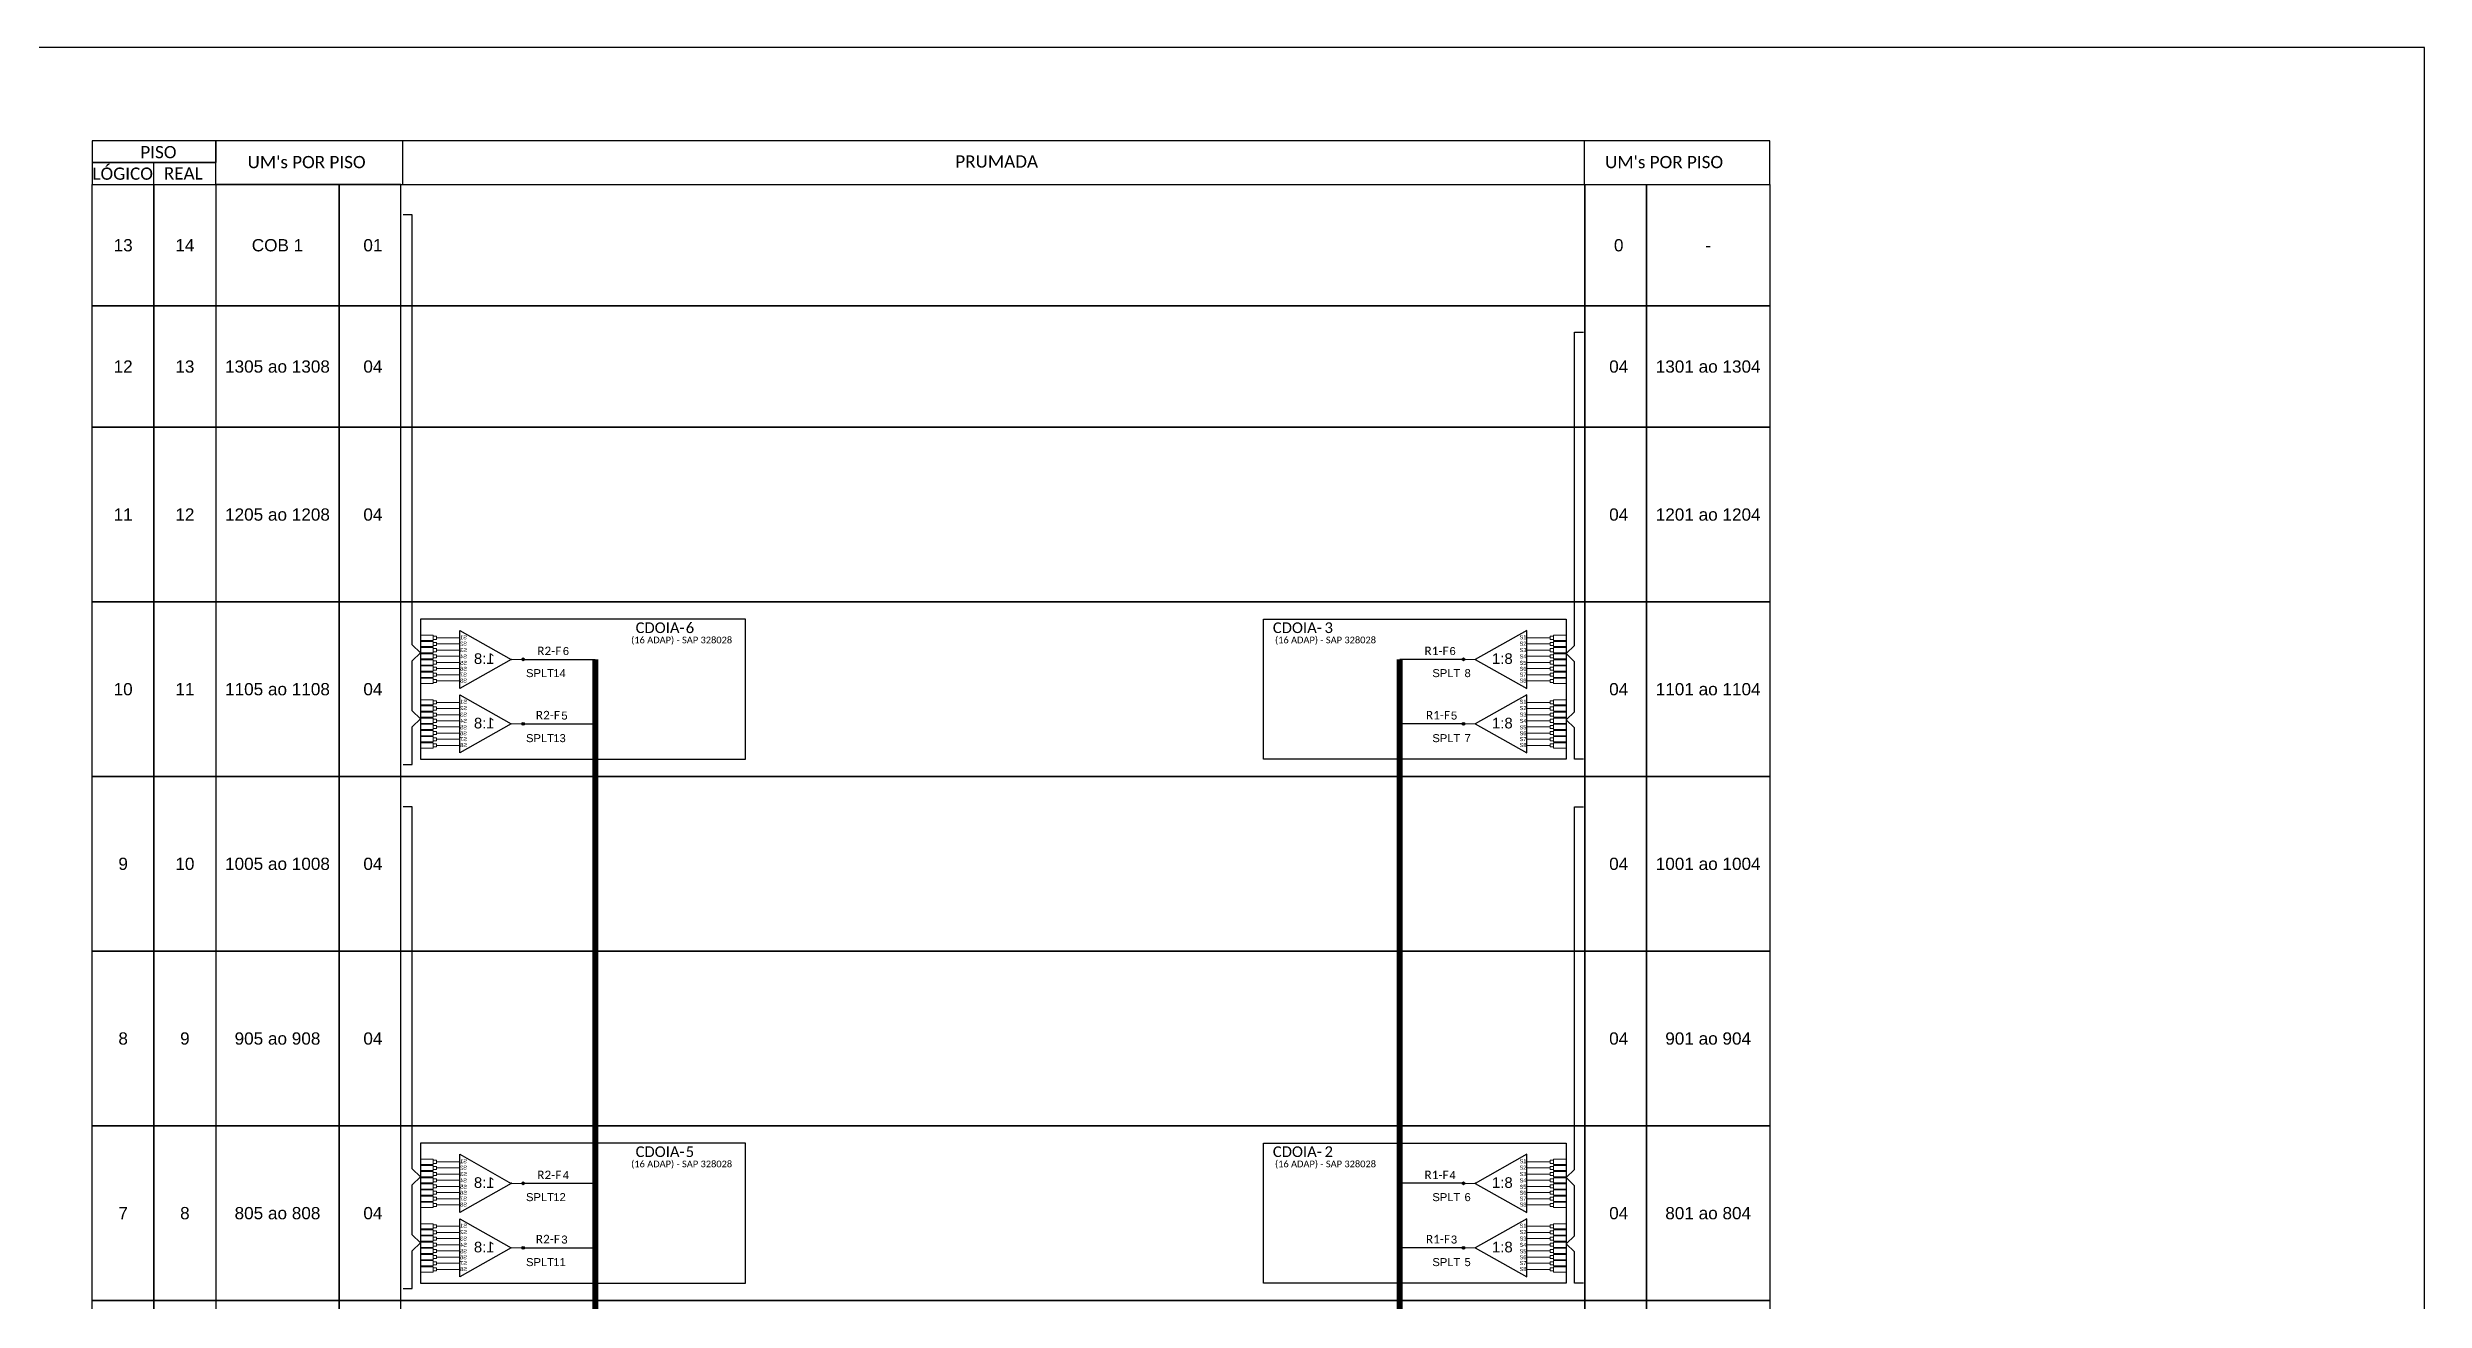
# Model space of a CAD drawing. Extents: x -89 to 1639, y 705 to 1299.
# Drawn here: x 1193.2 to 1638.7, y 1064.1 to 1299 of the extents above; entities that cross this region are included whole.
import ezdxf
from ezdxf.enums import TextEntityAlignment as Align

# ---------------------------------------------------------------- set-up
doc = ezdxf.new("R2010")
doc.units = 0
doc.styles.add('ARIAL', font='arial.ttf')
doc.styles.add('WMF-Calibri0', font='CALIBRI.TTF')

# ---------------------------------------------------------------- blocks, each defined once
blk = doc.blocks.new('SPLT_1-8_SC-APC')
at = {"color": 1}
blk.add_lwpolyline([(-7.37, -2.1), (-17.04, -7.55), (-7.37, -13), (-7.37, -2.1)], dxfattribs=at)
at = {"color": 3, "lineweight": 0}
for points in [[(-2.99, -3.51), (-7.37, -3.51)], [(-2.41, -3.02), (-2.41, -4)], [(-2.41, -3.02), (0, -3.02)], [(-2.41, -4), (0, -4)], [(-2.41, -4.17), (-2.41, -5.16)], [(-2.41, -4.17), (0, -4.17)], [(-7.37, -4.66), (-2.99, -4.66)], [(-7.37, -5.82), (-2.99, -5.82)], [(-7.37, -6.97), (-2.99, -6.97)], [(-7.37, -8.12), (-2.99, -8.12)], [(-2.41, -5.16), (0, -5.16)], [(-2.41, -5.32), (-2.41, -6.31)], [(-2.41, -5.32), (0, -5.32)], [(-2.41, -6.31), (0, -6.31)], [(-2.41, -6.48), (-2.41, -7.46)], [(-2.41, -6.48), (0, -6.48)], [(-2.41, -7.46), (0, -7.46)], [(-2.41, -7.63), (-2.41, -8.62)], [(-2.41, -7.63), (0, -7.63)], [(-2.41, -8.62), (0, -8.62)], [(-2.41, -8.78), (-2.41, -9.77)], [(-2.41, -8.78), (0, -8.78)], [(-7.37, -9.28), (-2.99, -9.28)], [(-7.37, -10.43), (-2.99, -10.43)], [(-7.37, -11.58), (-2.99, -11.58)], [(-2.41, -9.77), (0, -9.77)], [(-2.41, -9.94), (-2.41, -10.92)], [(-2.41, -9.94), (0, -9.94)], [(-2.41, -10.92), (0, -10.92)], [(-2.41, -11.09), (-2.41, -12.08)], [(-2.41, -11.09), (0, -11.09)], [(-2.41, -12.08), (0, -12.08)]]:
    blk.add_lwpolyline(points, dxfattribs=at)
for points in [[(-2.99, -3.22), (-2.41, -3.22), (-2.41, -3.8), (-2.99, -3.8)], [(-2.99, -4.38), (-2.41, -4.38), (-2.41, -4.95), (-2.99, -4.95)], [(-2.99, -5.53), (-2.41, -5.53), (-2.41, -6.1), (-2.99, -6.1)], [(-2.99, -6.68), (-2.41, -6.68), (-2.41, -7.26), (-2.99, -7.26)], [(-2.99, -7.84), (-2.41, -7.84), (-2.41, -8.41), (-2.99, -8.41)], [(-2.99, -8.99), (-2.41, -8.99), (-2.41, -9.56), (-2.99, -9.56)], [(-2.99, -10.14), (-2.41, -10.14), (-2.41, -10.72), (-2.99, -10.72)], [(-2.99, -11.3), (-2.41, -11.3), (-2.41, -11.87), (-2.99, -11.87)]]:
    blk.add_lwpolyline(points, close=True, dxfattribs=at)
at = {"color": 1, "lineweight": 0}
blk.add_lwpolyline([(-17.04, -7.55), (-19.26, -7.55)], dxfattribs=at)
at = {"color": 1, "style": 'ARIAL'}
for s, height, p in [('S1', 0.75, (-8.74, -3.78)), ('S2', 0.75, (-8.74, -4.97)), ('1:8', 2, (-13.91, -8.4)), ('S3', 0.75, (-8.74, -6.18)), ('S4', 0.75, (-8.74, -7.36)), ('S5', 0.75, (-8.74, -8.57)), ('S6', 0.75, (-8.74, -9.69)), ('S7', 0.75, (-8.74, -10.78)), ('S8', 0.75, (-8.74, -11.9))]:
    blk.add_text(s, height=height, dxfattribs=at).set_placement(p)

msp = doc.modelspace()

# ---------------------------------------------------------------- hatches: boundary and pattern name
h = msp.add_hatch(color=3)
h.dxf.hatch_style = 1
edge = h.paths.add_edge_path()
edge.add_arc((1282.35, 1184.32), 0.256, 0, 360)
h = msp.add_hatch(color=3)
h.dxf.hatch_style = 1
edge = h.paths.add_edge_path()
edge.add_arc((1458.61, 1184.32), 0.256, 0, 360)
h = msp.add_hatch(color=3)
h.dxf.hatch_style = 1
edge = h.paths.add_edge_path()
edge.add_arc((1282.35, 1172.22), 0.256, 0, 360)
h = msp.add_hatch(color=3)
h.dxf.hatch_style = 1
edge = h.paths.add_edge_path()
edge.add_arc((1458.61, 1172.22), 0.256, 0, 360)
h = msp.add_hatch(color=3)
h.dxf.hatch_style = 1
edge = h.paths.add_edge_path()
edge.add_arc((1282.35, 1086.09), 0.256, 0, 360)
h = msp.add_hatch(color=3)
h.dxf.hatch_style = 1
edge = h.paths.add_edge_path()
edge.add_arc((1458.61, 1086.09), 0.256, 0, 360)
h = msp.add_hatch(color=3)
h.dxf.hatch_style = 1
edge = h.paths.add_edge_path()
edge.add_arc((1282.35, 1073.99), 0.256, 0, 360)
h = msp.add_hatch(color=3)
h.dxf.hatch_style = 1
edge = h.paths.add_edge_path()
edge.add_arc((1458.61, 1073.99), 0.256, 0, 360)

# ---------------------------------------------------------------- linework, layer by layer
for points in [[(800.18, 705.02), (1638.75, 705.02), (1638.75, 1299.02), (800.18, 1299.02), (800.18, 705.02)], [(1224.73, 1273.33), (1516.05, 1273.33), (1516.05, 1281.56), (1224.73, 1281.56), (1224.73, 1281.56), (1224.73, 1277.45)], [(1259.78, 1273.33), (1259.78, 1281.56)], [(1481.32, 1273.33), (1481.32, 1281.56)], [(1213.15, 1273.33), (1213.15, 1277.45)]]:
    msp.add_lwpolyline(points)
for points in [[(1201.58, 1277.45), (1224.73, 1277.45), (1224.73, 1281.56), (1201.58, 1281.56)], [(1201.58, 1273.33), (1224.73, 1273.33), (1224.73, 1277.45), (1201.58, 1277.45)], [(1201.58, 1273.33), (1213.15, 1273.33), (1213.15, 1250.59), (1201.58, 1250.59)], [(1213.15, 1273.33), (1224.73, 1273.33), (1224.73, 1250.59), (1213.15, 1250.59)], [(1247.87, 1273.33), (1224.73, 1273.33), (1224.73, 1250.59), (1247.87, 1250.59)], [(1259.44, 1273.33), (1247.87, 1273.33), (1247.87, 1250.59), (1259.44, 1250.59)], [(1259.44, 1273.33), (1481.34, 1273.33), (1481.34, 1250.59), (1259.44, 1250.59)], [(1481.34, 1273.33), (1492.91, 1273.33), (1492.91, 1250.59), (1481.34, 1250.59)], [(1492.91, 1273.33), (1516.05, 1273.33), (1516.05, 1250.59), (1492.91, 1250.59)], [(1201.58, 1250.59), (1213.15, 1250.59), (1213.15, 1227.85), (1201.58, 1227.85)], [(1213.15, 1250.59), (1224.73, 1250.59), (1224.73, 1227.85), (1213.15, 1227.85)], [(1247.87, 1250.59), (1224.73, 1250.59), (1224.73, 1227.85), (1247.87, 1227.85)], [(1259.44, 1250.59), (1247.87, 1250.59), (1247.87, 1227.85), (1259.44, 1227.85)], [(1259.44, 1250.59), (1481.34, 1250.59), (1481.34, 1227.85), (1259.44, 1227.85)], [(1481.34, 1250.59), (1492.91, 1250.59), (1492.91, 1227.85), (1481.34, 1227.85)], [(1492.91, 1250.59), (1516.05, 1250.59), (1516.05, 1227.85), (1492.91, 1227.85)], [(1201.58, 1227.85), (1213.15, 1227.85), (1213.15, 1195.1), (1201.58, 1195.1)], [(1213.15, 1227.85), (1224.73, 1227.85), (1224.73, 1195.1), (1213.15, 1195.1)], [(1247.87, 1227.85), (1224.73, 1227.85), (1224.73, 1195.1), (1247.87, 1195.1)], [(1259.44, 1227.85), (1247.87, 1227.85), (1247.87, 1195.1), (1259.44, 1195.1)], [(1259.44, 1227.85), (1481.34, 1227.85), (1481.34, 1195.1), (1259.44, 1195.1)], [(1481.34, 1227.85), (1492.91, 1227.85), (1492.91, 1195.1), (1481.34, 1195.1)], [(1492.91, 1227.85), (1516.05, 1227.85), (1516.05, 1195.1), (1492.91, 1195.1)], [(1201.58, 1195.1), (1213.15, 1195.1), (1213.15, 1162.36), (1201.58, 1162.36)], [(1213.15, 1195.1), (1224.73, 1195.1), (1224.73, 1162.36), (1213.15, 1162.36)], [(1213.15, 1195.1), (1224.73, 1195.1), (1224.73, 1162.36), (1213.15, 1162.36)], [(1247.87, 1195.1), (1224.73, 1195.1), (1224.73, 1162.36), (1247.87, 1162.36)], [(1259.44, 1195.1), (1247.87, 1195.1), (1247.87, 1162.36), (1259.44, 1162.36)], [(1259.44, 1195.1), (1481.34, 1195.1), (1481.34, 1162.36), (1259.44, 1162.36)], [(1481.34, 1195.1), (1492.91, 1195.1), (1492.91, 1162.36), (1481.34, 1162.36)], [(1492.91, 1195.1), (1516.05, 1195.1), (1516.05, 1162.36), (1492.91, 1162.36)], [(1201.58, 1162.36), (1213.15, 1162.36), (1213.15, 1129.62), (1201.58, 1129.62)], [(1213.15, 1162.36), (1224.73, 1162.36), (1224.73, 1129.62), (1213.15, 1129.62)], [(1213.15, 1162.36), (1224.73, 1162.36), (1224.73, 1129.62), (1213.15, 1129.62)], [(1247.87, 1162.36), (1224.73, 1162.36), (1224.73, 1129.62), (1247.87, 1129.62)], [(1259.44, 1162.36), (1247.87, 1162.36), (1247.87, 1129.62), (1259.44, 1129.62)], [(1259.44, 1162.36), (1481.34, 1162.36), (1481.34, 1129.62), (1259.44, 1129.62)], [(1481.34, 1162.36), (1492.91, 1162.36), (1492.91, 1129.62), (1481.34, 1129.62)], [(1492.91, 1162.36), (1516.05, 1162.36), (1516.05, 1129.62), (1492.91, 1129.62)], [(1201.58, 1129.62), (1213.15, 1129.62), (1213.15, 1096.87), (1201.58, 1096.87)], [(1213.15, 1129.62), (1224.73, 1129.62), (1224.73, 1096.87), (1213.15, 1096.87)], [(1213.15, 1129.62), (1224.73, 1129.62), (1224.73, 1096.87), (1213.15, 1096.87)], [(1247.87, 1129.62), (1224.73, 1129.62), (1224.73, 1096.87), (1247.87, 1096.87)], [(1259.44, 1129.62), (1247.87, 1129.62), (1247.87, 1096.87), (1259.44, 1096.87)], [(1259.44, 1129.62), (1481.34, 1129.62), (1481.34, 1096.87), (1259.44, 1096.87)], [(1481.34, 1129.62), (1492.91, 1129.62), (1492.91, 1096.87), (1481.34, 1096.87)], [(1492.91, 1129.62), (1516.05, 1129.62), (1516.05, 1096.87), (1492.91, 1096.87)], [(1201.58, 1096.87), (1213.15, 1096.87), (1213.15, 1064.13), (1201.58, 1064.13)], [(1213.15, 1096.87), (1224.73, 1096.87), (1224.73, 1064.13), (1213.15, 1064.13)], [(1213.15, 1096.87), (1224.73, 1096.87), (1224.73, 1064.13), (1213.15, 1064.13)], [(1247.87, 1096.87), (1224.73, 1096.87), (1224.73, 1064.13), (1247.87, 1064.13)], [(1259.44, 1096.87), (1247.87, 1096.87), (1247.87, 1064.13), (1259.44, 1064.13)], [(1259.44, 1096.87), (1481.34, 1096.87), (1481.34, 1064.13), (1259.44, 1064.13)], [(1481.34, 1096.87), (1492.91, 1096.87), (1492.91, 1064.13), (1481.34, 1064.13)], [(1492.91, 1096.87), (1516.05, 1096.87), (1516.05, 1064.13), (1492.91, 1064.13)], [(1201.58, 1064.13), (1213.15, 1064.13), (1213.15, 1031.38), (1201.58, 1031.38)], [(1213.15, 1064.13), (1224.73, 1064.13), (1224.73, 1031.38), (1213.15, 1031.38)], [(1247.87, 1064.13), (1224.73, 1064.13), (1224.73, 1031.38), (1247.87, 1031.38)], [(1259.44, 1064.13), (1247.87, 1064.13), (1247.87, 1031.38), (1259.44, 1031.38)], [(1259.44, 1064.13), (1481.34, 1064.13), (1481.34, 1031.38), (1259.44, 1031.38)], [(1481.34, 1064.13), (1492.91, 1064.13), (1492.91, 1031.38), (1481.34, 1031.38)], [(1492.91, 1064.13), (1516.05, 1064.13), (1516.05, 1031.38), (1492.91, 1031.38)]]:
    msp.add_lwpolyline(points, close=True)
at = {"color": 3}
for points in [[(1259.87, 1164.58), (1261.52, 1164.58), (1261.52, 1165.98), (1261.52, 1165.98), (1261.52, 1171.64), (1263.09, 1173.15), (1261.52, 1174.66), (1261.52, 1178.39), (1261.52, 1178.39), (1261.52, 1184.05), (1263.09, 1185.55), (1261.52, 1187.06), (1261.52, 1267.68), (1259.87, 1267.68)], [(1481.09, 1165.63), (1479.44, 1165.63), (1479.44, 1165.81), (1479.44, 1165.81), (1479.44, 1171.47), (1477.87, 1172.98), (1479.44, 1174.49), (1479.44, 1178.22), (1479.44, 1178.22), (1479.44, 1183.88), (1477.87, 1185.39), (1479.44, 1186.9), (1479.44, 1245.68), (1481.09, 1245.68)], [(1259.87, 1066.35), (1261.52, 1066.35), (1261.52, 1067.75), (1261.52, 1067.75), (1261.52, 1073.41), (1263.09, 1074.92), (1261.52, 1076.42), (1261.52, 1080.15), (1261.52, 1080.15), (1261.52, 1085.82), (1263.09, 1087.32), (1261.52, 1088.83), (1261.52, 1156.68), (1259.87, 1156.68)], [(1481.09, 1067.4), (1479.44, 1067.4), (1479.44, 1067.58), (1479.44, 1067.58), (1479.44, 1073.24), (1477.87, 1074.75), (1479.44, 1076.26), (1479.44, 1079.99), (1479.44, 1079.99), (1479.44, 1085.65), (1477.87, 1087.16), (1479.44, 1088.67), (1479.44, 1156.68), (1481.09, 1156.68)]]:
    msp.add_lwpolyline(points, dxfattribs=at)
at = {"color": 1}
for points in [[(1263.09, 1167.97), (1263.09, 1167.97), (1263.09, 1165.6), (1324.05, 1165.6), (1324.05, 1191.86), (1316.22, 1191.86)], [(1477.87, 1167.97), (1477.87, 1167.97), (1477.87, 1165.6), (1421.13, 1165.6), (1421.13, 1191.86), (1424.74, 1191.86)], [(1263.09, 1069.74), (1263.09, 1069.74), (1263.09, 1067.37), (1324.05, 1067.37), (1324.05, 1093.63), (1316.22, 1093.63)], [(1477.87, 1069.74), (1477.87, 1069.74), (1477.87, 1067.37), (1421.13, 1067.37), (1421.13, 1093.63), (1424.74, 1093.63)]]:
    msp.add_lwpolyline(points, dxfattribs=at)
for points in [[(1324.05, 1191.86), (1263.09, 1191.86), (1263.09, 1165.6), (1324.05, 1165.6)], [(1421.13, 1191.86), (1477.87, 1191.86), (1477.87, 1165.6), (1421.13, 1165.6)], [(1324.05, 1093.63), (1263.09, 1093.63), (1263.09, 1067.37), (1324.05, 1067.37)], [(1421.13, 1093.63), (1477.87, 1093.63), (1477.87, 1067.37), (1421.13, 1067.37)]]:
    msp.add_lwpolyline(points, close=True, dxfattribs=at)
at = {"color": 6}
for points in [[(1282.35, 1184.32), (1295.87, 1184.32)], [(1282.35, 1172.22), (1295.87, 1172.22)], [(1282.35, 1086.09), (1295.87, 1086.09)], [(1282.35, 1073.99), (1295.87, 1073.99)]]:
    msp.add_lwpolyline(points, dxfattribs=at)
at = {"color": 6, "const_width": 1.1}
msp.add_lwpolyline([(1295.87, 1184.32), (1295.87, 911.18), (1399, 911.18), (1395, 915.18), (1411.5, 915.18), (1407.5, 911.18), (1423.63, 911.18), (1423.63, 861.7)], dxfattribs=at)
at = {"color": 5, "const_width": 1.1}
msp.add_lwpolyline([(1446.66, 1184.32), (1446.66, 920.68), (1403.01, 920.68), (1403.01, 861.7)], dxfattribs=at)
at = {"color": 5}
for points in [[(1458.61, 1184.32), (1446.66, 1184.32)], [(1458.61, 1172.22), (1446.66, 1172.22)], [(1458.61, 1086.09), (1446.66, 1086.09)], [(1458.61, 1073.99), (1446.66, 1073.99)]]:
    msp.add_lwpolyline(points, dxfattribs=at)
at = {"color": 3}
for centre in [(1282.35, 1184.32), (1458.61, 1184.32), (1282.35, 1172.22), (1458.61, 1172.22), (1282.35, 1086.09), (1458.61, 1086.09), (1282.35, 1073.99), (1458.61, 1073.99)]:
    msp.add_circle(centre, 0.256, dxfattribs=at)
for p in [(1280.13, 1184.32), (1460.84, 1184.32), (1280.13, 1086.09), (1460.84, 1086.09)]:
    msp.add_point(p)

# ---------------------------------------------------------------- block references
at = {"color": 3, "xscale": -1}
for p in [(1263.09, 1191.86), (1263.09, 1179.77), (1263.09, 1093.63), (1263.09, 1081.54)]:
    msp.add_blockref('SPLT_1-8_SC-APC', p, dxfattribs=at)
at = {"color": 3}
for p in [(1477.87, 1191.86), (1477.87, 1179.77), (1477.87, 1093.63), (1477.87, 1081.54)]:
    msp.add_blockref('SPLT_1-8_SC-APC', p, dxfattribs=at)

# ---------------------------------------------------------------- texts
at = {"style": 'WMF-Calibri0'}
for s, p in [('     PISO', (1206.54, 1278.26)), ("UM's POR PISO", (1230.69, 1276.4)), ('PRUMADA', (1363.35, 1276.51)), ("UM's POR PISO", (1485.15, 1276.4)), ('  LÓGICO', (1200, 1274.23)), ('    REAL', (1211.76, 1274.28))]:
    msp.add_text(s, height=2.3, dxfattribs=at).set_placement(p)
at = {"style": 'ARIAL'}
for s, p in [('13', (1207.37, 1261.96)), ('14', (1218.94, 1261.96)), ('COB 1', (1236.3, 1261.96)), ('01', (1254.18, 1261.96)), ('0', (1487.71, 1261.96)), ('-', (1504.48, 1261.96)), ('12', (1207.37, 1239.22)), ('13', (1218.94, 1239.22)), ('1305 ao 1308', (1236.3, 1239.22)), ('04', (1254.18, 1239.22)), ('04', (1487.71, 1239.22)), ('1301 ao 1304', (1504.48, 1239.22)), ('11', (1207.37, 1211.47)), ('12', (1218.94, 1211.47)), ('1205 ao 1208', (1236.3, 1211.47)), ('04', (1254.18, 1211.47)), ('04', (1487.71, 1211.47)), ('1201 ao 1204', (1504.48, 1211.47)), ('10', (1207.37, 1178.73)), ('11', (1218.94, 1178.73)), ('1105 ao 1108', (1236.3, 1178.73)), ('04', (1254.18, 1178.73)), ('04', (1487.71, 1178.73)), ('1101 ao 1104', (1504.48, 1178.73)), ('9', (1207.37, 1145.99)), ('10', (1218.94, 1145.99)), ('1005 ao 1008', (1236.3, 1145.99)), ('04', (1254.18, 1145.99)), ('04', (1487.71, 1145.99)), ('1001 ao 1004', (1504.48, 1145.99)), ('8', (1207.37, 1113.24)), ('9', (1218.94, 1113.24)), ('905 ao 908', (1236.3, 1113.24)), ('04', (1254.18, 1113.24)), ('04', (1487.71, 1113.24)), ('901 ao 904', (1504.48, 1113.24)), ('7', (1207.37, 1080.5)), ('8', (1218.94, 1080.5)), ('805 ao 808', (1236.3, 1080.5)), ('04', (1254.18, 1080.5)), ('04', (1487.71, 1080.5)), ('801 ao 804', (1504.48, 1080.5))]:
    msp.add_text(s, height=2.3, dxfattribs=at).set_placement(p, align=Align.MIDDLE_CENTER)
at = {"color": 1, "style": 'WMF-Calibri0'}
for s, p in [('CDOIA-', (1303.43, 1189.25)), ('6', (1312.82, 1189.25)), ('CDOIA-', (1422.88, 1189.25)), ('3', (1432.56, 1189.25)), ('CDOIA-', (1303.43, 1091.02)), ('5', (1312.82, 1091.02)), ('CDOIA-', (1422.88, 1091.02)), ('2', (1432.56, 1091.02))]:
    msp.add_text(s, height=2, dxfattribs=at).set_placement(p)
at = {"color": 6, "style": 'WMF-Calibri0'}
for p in [(1284.99, 1185.11), (1284.72, 1173.06), (1284.99, 1086.87), (1284.72, 1074.83)]:
    msp.add_text('R2-F', height=1.6, dxfattribs=at).set_placement(p)
at = {"color": 6, "style": 'ARIAL'}
for s, p in [('6', (1290.37, 1185.13)), ('5', (1290.1, 1173.03)), ('4', (1290.37, 1086.9)), ('3', (1290.1, 1074.8))]:
    msp.add_text(s, height=1.5, dxfattribs=at).set_placement(p, align=Align.CENTER)
at = {"color": 1, "style": 'WMF-Calibri0'}
for p in [(1312.06, 1187.33), (1432.75, 1187.33), (1312.06, 1089.1), (1432.75, 1089.1)]:
    msp.add_text('(16 ADAP) - SAP 328028', height=1.25, dxfattribs=at).set_placement(p, align=Align.CENTER)
at = {"color": 5, "style": 'WMF-Calibri0'}
for p in [(1451.3, 1185.11), (1451.57, 1173.06), (1451.3, 1086.87), (1451.57, 1074.83)]:
    msp.add_text('R1-F', height=1.6, dxfattribs=at).set_placement(p)
at = {"color": 5, "style": 'ARIAL'}
for s, p in [('6', (1456.58, 1185.13)), ('5', (1456.85, 1173.03)), ('4', (1456.58, 1086.9)), ('3', (1456.85, 1074.8))]:
    msp.add_text(s, height=1.5, dxfattribs=at).set_placement(p, align=Align.CENTER)
at = {"color": 7, "style": 'ARIAL'}
for s, p in [('SPLT', (1285.51, 1180.99)), ('14', (1289.17, 1180.99)), ('SPLT', (1455.4, 1180.99)), ('8', (1459.39, 1180.99)), ('SPLT', (1285.51, 1168.8)), ('13', (1289.17, 1168.8)), ('SPLT', (1455.4, 1168.8)), ('7', (1459.39, 1168.8)), ('SPLT', (1285.51, 1082.75)), ('12', (1289.17, 1082.75)), ('SPLT', (1455.4, 1082.75)), ('6', (1459.39, 1082.75)), ('SPLT', (1285.51, 1070.57)), ('11', (1289.17, 1070.57)), ('SPLT', (1455.4, 1070.57)), ('5', (1459.39, 1070.57))]:
    msp.add_text(s, height=1.5, dxfattribs=at).set_placement(p, align=Align.CENTER)

doc.saveas('drawing.dxf')
